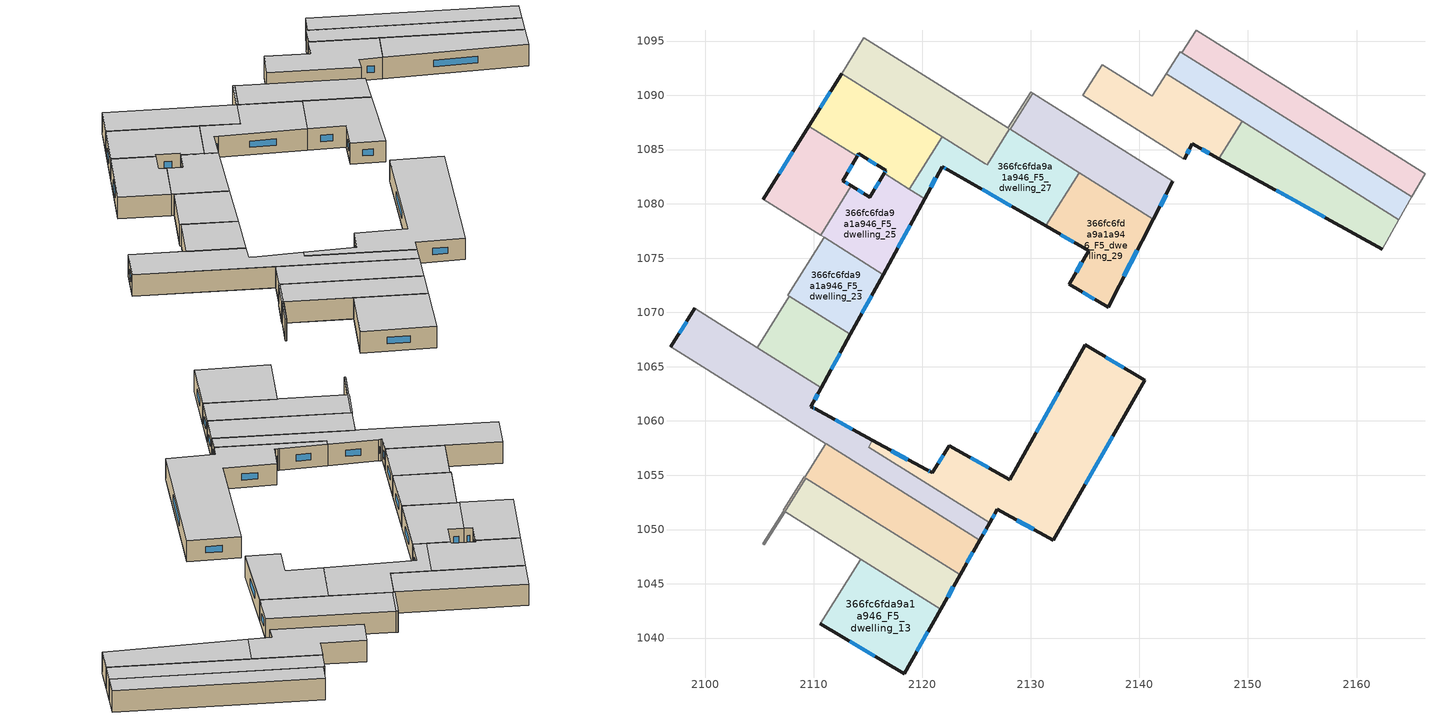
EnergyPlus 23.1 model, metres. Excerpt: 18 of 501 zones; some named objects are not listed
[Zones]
366fc6fda9a1a946_F5_dwelling_13
 floor to 366fc6fda9a1a946_F4_dwelling_13 (EU_floor_Construction): 2121.69,1042.66 2118.32,1036.71 2110.58,1041.32 2114.32,1047.28 z15
 wall outside (EU_wall_Construction): 2110.58,1041.32 2118.32,1036.71 2121.69,1042.66 z15:18
 wall to 366fc6fda9a1a946_F5_dwelling_11 (EU_wall_Construction): 2114.32,1047.28 2110.58,1041.32 z15:18
 wall to 366fc6fda9a1a946_F5_dwelling_15 (EU_wall_Construction): 2121.69,1042.66 2114.32,1047.28 z15:18
 window (EU_Window_Construction): 2113.29,1039.7 2115.61,1038.32 / 2119.5,1038.79 2120.51,1040.57 z16.05:16.95
 ceiling to 366fc6fda9a1a946_F6_dwelling_13 (EU_floor_Construction): 2118.32,1036.71 2121.69,1042.66 2114.32,1047.28 2110.58,1041.32 z18
366fc6fda9a1a946_F5_dwelling_15
 floor to 366fc6fda9a1a946_F4_dwelling_15 (EU_floor_Construction): 2123.48,1045.83 2121.69,1042.66 2107.38,1051.64 2105.45,1048.58 2105.42,1048.6 2109.27,1054.74 z15
 wall outside (EU_wall_Construction): 2121.69,1042.66 2123.48,1045.83 z15:18
 wall to 366fc6fda9a1a946_F5_dwelling_17 (EU_wall_Construction): 2123.48,1045.83 2109.27,1054.74 2105.42,1048.6 z15:18
 wall to 366fc6fda9a1a946_F5_dwelling_11 (EU_wall_Construction): 2105.42,1048.6 2105.45,1048.58 2107.38,1051.64 2114.32,1047.28 z15:18
 window (EU_Window_Construction): 2122.32,1043.77 2122.86,1044.72 z16.05:16.95
 ceiling to 366fc6fda9a1a946_F6_dwelling_15 (EU_floor_Construction): 2121.69,1042.66 2123.48,1045.83 2109.27,1054.74 2105.42,1048.6 2105.45,1048.58 2107.38,1051.64 z18
366fc6fda9a1a946_F5_dwelling_17
 floor to 366fc6fda9a1a946_F4_dwelling_17 (EU_floor_Construction): 2125.29,1049.01 2123.48,1045.83 2109.27,1054.74 2105.42,1048.6 2105.3,1048.67 2107.22,1051.74 2107.18,1051.76 2109.11,1054.84 2109.16,1054.81 2111.1,1057.9 2111.14,1057.88 z15
 wall outside (EU_wall_Construction): 2123.48,1045.83 2125.29,1049.01 z15:18
 wall to 366fc6fda9a1a946_F5_dwelling_14 (EU_wall_Construction): 2109.11,1054.84 2107.18,1051.76 z15:18
 wall to 366fc6fda9a1a946_F5_dwelling_16 (EU_wall_Construction): 2111.1,1057.9 2109.16,1054.81 2109.11,1054.84 z15:18
 wall to 366fc6fda9a1a946_F5_dwelling_12 (EU_wall_Construction): 2107.18,1051.76 2107.22,1051.74 2105.3,1048.67 z15:18
 wall to 366fc6fda9a1a946_F5_dwelling_11 (EU_wall_Construction): 2105.3,1048.67 2105.42,1048.6 z15:18
 wall to 366fc6fda9a1a946_F5_dwelling_18 (EU_wall_Construction): 2125.29,1049.01 2111.14,1057.88 2111.1,1057.9 z15:18
 window (EU_Window_Construction): 2124.12,1046.94 2124.65,1047.89 z16.05:16.95
 ceiling to 366fc6fda9a1a946_F6_dwelling_17 (EU_floor_Construction): 2123.48,1045.83 2125.29,1049.01 2111.14,1057.88 2111.1,1057.9 2109.16,1054.81 2109.11,1054.84 2107.18,1051.76 2107.22,1051.74 2105.3,1048.67 2105.42,1048.6 2109.27,1054.74 z18
366fc6fda9a1a946_F5_dwelling_18
 floor to 366fc6fda9a1a946_F4_dwelling_18 (EU_floor_Construction): 2115.39,1058.23 2115.04,1057.59 2126.19,1050.6 2125.29,1049.01 2096.85,1066.84 2099.05,1070.36 2110.69,1063.06 2109.74,1061.33 2109.87,1061.25 2109.93,1061.22 2110.13,1061.11 z15
 wall outside (EU_wall_Construction): 2099.05,1070.36 2096.85,1066.84 / 2115.39,1058.23 2110.13,1061.11 2109.93,1061.22 2109.87,1061.25 2109.74,1061.33 2110.69,1063.06 / 2125.29,1049.01 2126.19,1050.6 z15:18
 wall to 366fc6fda9a1a946_F5_dwelling_19 (EU_wall_Construction): 2126.19,1050.6 2115.04,1057.59 2115.39,1058.23 z15:18
 wall to 366fc6fda9a1a946_F5_dwelling_16 (EU_wall_Construction): 2096.85,1066.84 2111.1,1057.9 z15:18
 wall to 366fc6fda9a1a946_F5_dwelling_21 (EU_wall_Construction): 2110.69,1063.06 2104.8,1066.76 z15:18
 wall to 366fc6fda9a1a946_F5_dwelling_20 (EU_wall_Construction): 2104.79,1066.76 2099.05,1070.36 z15:18
 window (EU_Window_Construction): 2098.28,1069.13 2097.62,1068.08 / 2110.07,1061.94 2110.35,1062.45 / 2110.06,1061.15 2110,1061.18 / 2113.55,1059.24 2111.97,1060.1 / 2125.6,1049.57 2125.87,1050.04 z16.05:16.95
 ceiling to 366fc6fda9a1a946_F6_dwelling_18 (EU_floor_Construction): 2125.29,1049.01 2126.19,1050.6 2115.04,1057.59 2115.39,1058.23 2110.13,1061.11 2109.93,1061.22 2109.87,1061.25 2109.74,1061.33 2110.69,1063.06 2099.05,1070.36 2096.85,1066.84 z18
366fc6fda9a1a946_F5_dwelling_19
 floor to 366fc6fda9a1a946_F4_dwelling_19 (EU_floor_Construction): 2140.48,1063.76 2132.06,1049 2126.91,1051.87 2126.19,1050.6 2115.04,1057.59 2115.39,1058.23 2120.42,1055.49 2120.5,1055.44 2120.77,1055.3 2120.9,1055.23 2122.5,1057.72 2128.05,1054.58 2134.99,1067.01 z15
 wall outside (EU_wall_Construction): 2126.19,1050.6 2126.91,1051.87 2132.06,1049 2140.48,1063.76 2134.99,1067.01 2128.05,1054.58 2122.5,1057.72 2120.9,1055.23 2120.77,1055.3 2120.5,1055.44 2120.42,1055.49 2115.39,1058.23 z15:18
 window (EU_Window_Construction): 2120.67,1055.35 2120.59,1055.39 / 2121.94,1056.84 2121.46,1056.1 / 2126.1,1055.68 2124.44,1056.61 / 2132.55,1062.65 2130.48,1058.94 / 2138.55,1064.9 2136.91,1065.88 / 2135.01,1054.17 2137.52,1058.59 / 2128.71,1050.86 2130.25,1050 / 2126.44,1051.04 2126.65,1051.42 / 2118.66,1056.45 2117.15,1057.27 z16.05:16.95
 ceiling to 366fc6fda9a1a946_F6_dwelling_19 (EU_floor_Construction): 2132.06,1049 2140.48,1063.76 2134.99,1067.01 2128.05,1054.58 2122.5,1057.72 2120.9,1055.23 2120.77,1055.3 2120.5,1055.44 2120.42,1055.49 2115.39,1058.23 2115.04,1057.59 2126.19,1050.6 2126.91,1051.87 z18
366fc6fda9a1a946_F5_dwelling_21
 floor to 366fc6fda9a1a946_F4_dwelling_21 (EU_floor_Construction): 2113.37,1067.97 2110.69,1063.06 2104.8,1066.76 2107.76,1071.49 z15
 wall outside (EU_wall_Construction): 2110.69,1063.06 2113.37,1067.97 z15:18
 wall to 366fc6fda9a1a946_F5_dwelling_20 (EU_wall_Construction): 2107.76,1071.49 2104.8,1066.76 z15:18
 wall to 366fc6fda9a1a946_F5_dwelling_23 (EU_wall_Construction): 2113.37,1067.97 2107.76,1071.49 z15:18
 window (EU_Window_Construction): 2111.63,1064.78 2112.43,1066.25 z16.05:16.95
 ceiling to 366fc6fda9a1a946_F6_dwelling_21 (EU_floor_Construction): 2110.69,1063.06 2113.37,1067.97 2107.76,1071.49 2104.8,1066.76 z18
366fc6fda9a1a946_F5_dwelling_23
 floor to 366fc6fda9a1a946_F4_dwelling_23 (EU_floor_Construction): 2116.39,1073.49 2113.37,1067.97 2107.6,1071.58 2110.94,1076.91 z15
 wall outside (EU_wall_Construction): 2113.37,1067.97 2116.39,1073.49 z15:18
 wall to 366fc6fda9a1a946_F5_dwelling_22 (EU_wall_Construction): 2110.94,1076.91 2107.6,1071.58 z15:18
 wall to 366fc6fda9a1a946_F5_dwelling_25 (EU_wall_Construction): 2116.39,1073.49 2110.94,1076.91 z15:18
 wall to 366fc6fda9a1a946_F5_dwelling_20 (EU_wall_Construction): 2107.61,1071.58 2107.76,1071.49 z15:18
 window (EU_Window_Construction): 2114.43,1069.9 2115.33,1071.55 z16.05:16.95
 ceiling to 366fc6fda9a1a946_F6_dwelling_23 (EU_floor_Construction): 2113.37,1067.97 2116.39,1073.49 2110.94,1076.91 2107.6,1071.58 z18
366fc6fda9a1a946_F5_dwelling_24
 floor to 366fc6fda9a1a946_F4_dwelling_24 (EU_floor_Construction): 2114.01,1084.36 2112.66,1082.14 2113.47,1081.65 2110.63,1077.1 2105.33,1080.42 2109.55,1087.16 z15
 wall outside (EU_wall_Construction): 2113.47,1081.65 2112.66,1082.14 2114.01,1084.36 / 2109.55,1087.16 2105.33,1080.42 z15:18
 wall to 366fc6fda9a1a946_F5_dwelling_26 (EU_wall_Construction): 2114.01,1084.36 2109.55,1087.16 z15:18
 wall to 366fc6fda9a1a946_F5_dwelling_25 (EU_wall_Construction): 2110.63,1077.1 2113.47,1081.65 z15:18
 wall to 366fc6fda9a1a946_F5_dwelling_22 (EU_wall_Construction): 2105.33,1080.42 2110.63,1077.1 z15:18
 window (EU_Window_Construction): 2113.13,1082.92 2113.53,1083.59 / 2113.19,1081.82 2112.94,1081.97 / 2108.07,1084.8 2106.81,1082.79 z16.05:16.95
 ceiling to 366fc6fda9a1a946_F6_dwelling_24 (EU_floor_Construction): 2110.63,1077.1 2113.47,1081.65 2112.66,1082.14 2114.01,1084.36 2109.55,1087.16 2105.33,1080.42 z18
366fc6fda9a1a946_F5_dwelling_25
 floor to 366fc6fda9a1a946_F4_dwelling_25 (EU_floor_Construction): 2120.21,1080.47 2116.39,1073.49 2110.63,1077.1 2113.47,1081.65 2115.15,1080.62 2116.48,1082.81 z15
 wall outside (EU_wall_Construction): 2116.48,1082.81 2115.15,1080.62 2113.47,1081.65 / 2116.39,1073.49 2120.21,1080.47 z15:18
 wall to 366fc6fda9a1a946_F5_dwelling_26 (EU_wall_Construction): 2118.79,1081.36 2116.48,1082.81 z15:18
 wall to 366fc6fda9a1a946_F5_dwelling_27 (EU_wall_Construction): 2120.21,1080.47 2118.79,1081.36 z15:18
 wall to 366fc6fda9a1a946_F5_dwelling_22 (EU_wall_Construction): 2110.63,1077.1 2110.94,1076.91 z15:18
 window (EU_Window_Construction): 2114.56,1080.98 2114.06,1081.29 / 2116.01,1082.05 2115.61,1081.39 / 2117.73,1075.94 2118.87,1078.03 z16.05:16.95
 ceiling to 366fc6fda9a1a946_F6_dwelling_25 (EU_floor_Construction): 2116.39,1073.49 2120.21,1080.47 2116.48,1082.81 2115.15,1080.62 2113.47,1081.65 2110.63,1077.1 z18
366fc6fda9a1a946_F5_dwelling_26
 floor to 366fc6fda9a1a946_F4_dwelling_26 (EU_floor_Construction): 2121.82,1086.2 2118.79,1081.36 2116.48,1082.81 2116.65,1083.08 2114.16,1084.61 2114.01,1084.36 2109.55,1087.16 2112.57,1092 z15
 wall outside (EU_wall_Construction): 2114.01,1084.36 2114.16,1084.61 2116.65,1083.08 2116.48,1082.81 / 2112.57,1092 2109.55,1087.16 z15:18
 wall to 366fc6fda9a1a946_F5_dwelling_27 (EU_wall_Construction): 2118.79,1081.36 2121.82,1086.2 z15:18
 wall to 366fc6fda9a1a946_F5_dwelling_28 (EU_wall_Construction): 2121.82,1086.2 2112.57,1092 z15:18
 window (EU_Window_Construction): 2115.03,1084.07 2115.77,1083.62 / 2114.06,1084.45 2114.11,1084.52 / 2111.51,1090.3 2110.61,1088.86 / 2116.59,1082.99 2116.54,1082.91 z16.05:16.95
 ceiling to 366fc6fda9a1a946_F6_dwelling_26 (EU_floor_Construction): 2118.79,1081.36 2121.82,1086.2 2112.57,1092 2109.55,1087.16 2114.01,1084.36 2114.16,1084.61 2116.65,1083.08 2116.48,1082.81 z18
366fc6fda9a1a946_F5_dwelling_27
 floor to 366fc6fda9a1a946_F4_dwelling_27 (EU_floor_Construction): 2134.44,1082.87 2131.36,1077.96 2122.35,1083.13 2121.83,1083.43 2120.21,1080.47 2118.79,1081.36 2121.82,1086.2 2125.96,1083.6 2128.03,1086.89 z15
 wall outside (EU_wall_Construction): 2120.21,1080.47 2121.83,1083.43 2122.35,1083.13 2131.36,1077.96 z15:18
 wall to 366fc6fda9a1a946_F5_dwelling_28 (EU_wall_Construction): 2128.08,1086.86 2128.03,1086.89 2125.96,1083.6 2125.89,1083.64 2125.81,1083.7 2121.82,1086.2 z15:18
 wall to 366fc6fda9a1a946_F5_dwelling_29 (EU_wall_Construction): 2131.36,1077.96 2134.44,1082.87 z15:18
 wall to 366fc6fda9a1a946_F5_dwelling_31 (EU_wall_Construction): 2134.44,1082.87 2128.08,1086.86 z15:18
 window (EU_Window_Construction): 2125.51,1081.32 2128.2,1079.78 / 2122.01,1083.33 2122.16,1083.24 / 2120.78,1081.51 2121.26,1082.4 z16.05:16.95
 ceiling to 366fc6fda9a1a946_F6_dwelling_27 (EU_floor_Construction): 2131.36,1077.96 2134.44,1082.87 2128.03,1086.89 2125.96,1083.6 2121.82,1086.2 2118.79,1081.36 2120.21,1080.47 2121.83,1083.43 2122.35,1083.13 z18
366fc6fda9a1a946_F5_dwelling_28
 floor to 366fc6fda9a1a946_F4_dwelling_28 (EU_floor_Construction): 2129.97,1090.3 2130.04,1090.26 2130.17,1090.18 2128.08,1086.86 2128.03,1086.89 2125.96,1083.6 2125.89,1083.64 2125.81,1083.7 2112.57,1092 2114.63,1095.29 2127.87,1086.99 2127.88,1086.98 z15
 wall adiabatic (EU_wall_Construction): 2114.63,1095.29 2112.57,1092 z15:18
 wall to 366fc6fda9a1a946_F5_dwelling_30 (EU_wall_Construction): 2129.97,1090.3 2127.88,1086.98 2127.87,1086.99 2114.63,1095.29 z15:18
 wall to 366fc6fda9a1a946_F5_dwelling_31 (EU_wall_Construction): 2128.08,1086.86 2130.17,1090.18 z15:18
 wall to 366fc6fda9a1a946_F5_dwelling_32 (EU_wall_Construction): 2130.17,1090.18 2130.04,1090.26 2129.97,1090.3 z15:18
 ceiling to 366fc6fda9a1a946_F6_dwelling_28 (EU_floor_Construction): 2128.08,1086.86 2130.17,1090.18 2130.04,1090.26 2129.97,1090.3 2127.88,1086.98 2127.87,1086.99 2114.63,1095.29 2112.57,1092 2125.81,1083.7 2125.89,1083.64 2125.96,1083.6 2128.03,1086.89 z18
366fc6fda9a1a946_F5_dwelling_29
 floor to 366fc6fda9a1a946_F4_dwelling_29 (EU_floor_Construction): 2141.28,1078.57 2137.11,1070.46 2133.54,1072.61 2135.34,1075.68 2131.36,1077.96 2134.44,1082.87 z15
 wall outside (EU_wall_Construction): 2131.36,1077.96 2135.34,1075.68 2133.54,1072.61 2137.11,1070.46 2141.28,1078.57 z15:18
 wall to 366fc6fda9a1a946_F5_dwelling_31 (EU_wall_Construction): 2141.28,1078.57 2134.44,1082.87 z15:18
 window (EU_Window_Construction): 2134.79,1071.85 2135.85,1071.22 / 2134.71,1074.61 2134.17,1073.68 / 2132.76,1077.17 2133.94,1076.48 / 2138.57,1073.31 2139.82,1075.73 z16.05:16.95
 ceiling to 366fc6fda9a1a946_F6_dwelling_29 (EU_floor_Construction): 2137.11,1070.46 2141.28,1078.57 2134.44,1082.87 2131.36,1077.96 2135.34,1075.68 2133.54,1072.61 z18
366fc6fda9a1a946_F5_dwelling_31
 floor to 366fc6fda9a1a946_F4_dwelling_31 (EU_floor_Construction): 2143.09,1082.07 2141.28,1078.57 2128.08,1086.86 2130.17,1090.18 z15
 wall outside (EU_wall_Construction): 2141.28,1078.57 2143.09,1082.07 z15:18
 wall to 366fc6fda9a1a946_F5_dwelling_32 (EU_wall_Construction): 2143.09,1082.07 2130.17,1090.18 z15:18
 window (EU_Window_Construction): 2141.92,1079.8 2142.46,1080.85 z16.05:16.95
 ceiling to 366fc6fda9a1a946_F6_dwelling_31 (EU_floor_Construction): 2141.28,1078.57 2143.09,1082.07 2130.17,1090.18 2128.08,1086.86 z18
366fc6fda9a1a946_F5_dwelling_34
 floor to 366fc6fda9a1a946_F4_dwelling_34 (EU_floor_Construction): 2149.46,1087.6 2147.31,1084.17 2144.87,1085.52 2144.14,1084.12 2134.79,1089.98 2136.57,1092.83 2141.18,1089.93 2142.47,1091.99 z15
 wall outside (EU_wall_Construction): 2144.14,1084.12 2144.87,1085.52 2147.31,1084.17 z15:18
 wall to 366fc6fda9a1a946_F5_dwelling_33 (EU_wall_Construction): 2136.57,1092.83 2134.79,1089.98 z15:18
 wall to 366fc6fda9a1a946_F5_dwelling_35 (EU_wall_Construction): 2142.48,1091.98 2142.47,1091.99 2141.18,1089.93 2141.16,1089.95 2136.57,1092.82 z15:18
 wall to 366fc6fda9a1a946_F5_dwelling_36 (EU_wall_Construction): 2147.31,1084.17 2149.46,1087.6 z15:18
 wall to 366fc6fda9a1a946_F5_dwelling_32 (EU_wall_Construction): 2134.79,1089.98 2144.14,1084.12 z15:18
 wall to 366fc6fda9a1a946_F5_dwelling_38 (EU_wall_Construction): 2149.46,1087.6 2142.48,1091.98 z15:18
 window (EU_Window_Construction): 2145.72,1085.05 2146.45,1084.65 / 2144.4,1084.61 2144.61,1085.03 z16.05:16.95
 ceiling to 366fc6fda9a1a946_F6_dwelling_34 (EU_floor_Construction): 2147.31,1084.17 2149.46,1087.6 2142.47,1091.99 2141.18,1089.93 2136.57,1092.83 2134.79,1089.98 2144.14,1084.12 2144.87,1085.52 z18
366fc6fda9a1a946_F5_dwelling_36
 floor to 366fc6fda9a1a946_F4_dwelling_36 (EU_floor_Construction): 2163.91,1078.54 2162.37,1075.82 2147.31,1084.17 2149.46,1087.6 z15
 wall outside (EU_wall_Construction): 2147.31,1084.17 2162.37,1075.82 z15:18
 wall adiabatic (EU_wall_Construction): 2162.37,1075.82 2163.91,1078.54 z15:18
 wall to 366fc6fda9a1a946_F5_dwelling_38 (EU_wall_Construction): 2163.91,1078.54 2149.46,1087.6 z15:18
 window (EU_Window_Construction): 2152.59,1081.24 2157.09,1078.75 z16.05:16.95
 ceiling to 366fc6fda9a1a946_F6_dwelling_36 (EU_floor_Construction): 2162.37,1075.82 2163.91,1078.54 2149.46,1087.6 2147.31,1084.17 z18
366fc6fda9a1a946_F5_dwelling_38
 floor to 366fc6fda9a1a946_F4_dwelling_38 (EU_floor_Construction): 2165.1,1080.65 2163.91,1078.54 2142.48,1091.98 2143.77,1094.03 z15
 wall adiabatic (EU_wall_Construction): 2163.91,1078.54 2165.1,1080.65 z15:18
 wall to 366fc6fda9a1a946_F5_dwelling_35 (EU_wall_Construction): 2143.92,1093.94 2143.77,1094.03 2142.48,1091.98 z15:18
 wall to 366fc6fda9a1a946_F5_dwelling_40 (EU_wall_Construction): 2165.1,1080.65 2143.92,1093.94 z15:18
 ceiling to 366fc6fda9a1a946_F6_dwelling_38 (EU_floor_Construction): 2163.91,1078.54 2165.1,1080.65 2143.77,1094.03 2142.48,1091.98 z18
366fc6fda9a1a946_F5_dwelling_40
 floor to 366fc6fda9a1a946_F4_dwelling_40 (EU_floor_Construction): 2166.31,1082.77 2165.1,1080.65 2143.92,1093.94 2145.21,1096 z15
 wall adiabatic (EU_wall_Construction): 2165.1,1080.65 2166.31,1082.77 z15:18
 wall to 366fc6fda9a1a946_F5_dwelling_35 (EU_wall_Construction): 2145.21,1096 2143.92,1093.94 z15:18
 wall to 366fc6fda9a1a946_F5_dwelling_42 (EU_wall_Construction): 2166.31,1082.77 2145.21,1096 z15:18
 ceiling to 366fc6fda9a1a946_F6_dwelling_40 (EU_floor_Construction): 2165.1,1080.65 2166.31,1082.77 2145.21,1096 2143.92,1093.94 z18
[Building]
EU S2 Campaign: North Axis=0; Terrain=City; Solar Distribution=FullExterior
[Site:Location]
Bologna: Latitude=44.5; Longitude=11.25; Time Zone=1; Elevation=37
[SizingPeriod:WeatherFileDays]
AnnualSizingPeriod: Begin Month=1; Begin Day of Month=1; End Month=12; End Day of Month=31; Day of Week for Start Day=Monday; Use Weather File Daylight Saving Period=No; Use Weather File Rain and Snow Indicators=No
[MATERIAL]
EU_InternalMass_Material: Roughness=MediumRough; Thickness=0.1; Conductivity=1; Density=1800; Specific Heat=900; Thermal Absorptance=0.9; Solar Absorptance=0.7; Visible Absorptance=0.7
[MATERIAL:NOMASS] Roughness=MediumRough; Thermal Absorptance=0.9; Solar Absorptance=0.7; Visible Absorptance=0.7
Name | Thermal Resistance
EU_wall_NoMass | 0.890213
EU_floor_NoMass | 0.79516
[WINDOWMATERIAL:SIMPLEGLAZINGSYSTEM]
EU_Window_SimpleGlazing: UFactor=4.49146; Solar Heat Gain Coefficient=0.85; Visible Transmittance=0.85
[CONSTRUCTION]
EU_wall_Construction: EU_wall_NoMass
EU_floor_Construction: EU_floor_NoMass
EU_Window_Construction: EU_Window_SimpleGlazing
EU_InternalMass_Construction: EU_InternalMass_Material
[ZONE] Type=1; Multiplier=1; Ceiling Height=autocalculate; Floor Area=autocalculate; Part of Total Floor Area=Yes
Name | Volume
366fc6fda9a1a946_F5_dwelling_13 | 184.242
366fc6fda9a1a946_F5_dwelling_15 | 184.247
366fc6fda9a1a946_F5_dwelling_17 | 187.805
366fc6fda9a1a946_F5_dwelling_18 | 290.656
366fc6fda9a1a946_F5_dwelling_19 | 423.508
366fc6fda9a1a946_F5_dwelling_21 | 113.611
366fc6fda9a1a946_F5_dwelling_23 | 124.704
366fc6fda9a1a946_F5_dwelling_24 | 141.48
366fc6fda9a1a946_F5_dwelling_25 | 141.497
366fc6fda9a1a946_F5_dwelling_26 | 184.231
366fc6fda9a1a946_F5_dwelling_27 | 184.235
366fc6fda9a1a946_F5_dwelling_28 | 186.929
366fc6fda9a1a946_F5_dwelling_29 | 184.22
366fc6fda9a1a946_F5_dwelling_31 | 181.507
366fc6fda9a1a946_F5_dwelling_34 | 184.249
366fc6fda9a1a946_F5_dwelling_36 | 184.263
366fc6fda9a1a946_F5_dwelling_38 | 183.6
366fc6fda9a1a946_F5_dwelling_40 | 181.989
[INTERNALMASS] Construction=EU_InternalMass_Construction
Name | Zone or ZoneList | Surface Area
366fc6fda9a1a946_F5_dwelling_13_EU_InternalMass | 366fc6fda9a1a946_F5_dwelling_13 | 61.414
366fc6fda9a1a946_F5_dwelling_15_EU_InternalMass | 366fc6fda9a1a946_F5_dwelling_15 | 61.4153
366fc6fda9a1a946_F5_dwelling_17_EU_InternalMass | 366fc6fda9a1a946_F5_dwelling_17 | 62.5962
366fc6fda9a1a946_F5_dwelling_18_EU_InternalMass | 366fc6fda9a1a946_F5_dwelling_18 | 96.8862
366fc6fda9a1a946_F5_dwelling_19_EU_InternalMass | 366fc6fda9a1a946_F5_dwelling_19 | 141.171
366fc6fda9a1a946_F5_dwelling_21_EU_InternalMass | 366fc6fda9a1a946_F5_dwelling_21 | 37.8715
366fc6fda9a1a946_F5_dwelling_23_EU_InternalMass | 366fc6fda9a1a946_F5_dwelling_23 | 41.5689
366fc6fda9a1a946_F5_dwelling_24_EU_InternalMass | 366fc6fda9a1a946_F5_dwelling_24 | 47.1605
366fc6fda9a1a946_F5_dwelling_25_EU_InternalMass | 366fc6fda9a1a946_F5_dwelling_25 | 47.165
366fc6fda9a1a946_F5_dwelling_26_EU_InternalMass | 366fc6fda9a1a946_F5_dwelling_26 | 61.4119
366fc6fda9a1a946_F5_dwelling_27_EU_InternalMass | 366fc6fda9a1a946_F5_dwelling_27 | 61.4112
366fc6fda9a1a946_F5_dwelling_28_EU_InternalMass | 366fc6fda9a1a946_F5_dwelling_28 | 62.3118
366fc6fda9a1a946_F5_dwelling_29_EU_InternalMass | 366fc6fda9a1a946_F5_dwelling_29 | 61.4064
366fc6fda9a1a946_F5_dwelling_31_EU_InternalMass | 366fc6fda9a1a946_F5_dwelling_31 | 60.4957
366fc6fda9a1a946_F5_dwelling_34_EU_InternalMass | 366fc6fda9a1a946_F5_dwelling_34 | 61.4161
366fc6fda9a1a946_F5_dwelling_36_EU_InternalMass | 366fc6fda9a1a946_F5_dwelling_36 | 61.4154
366fc6fda9a1a946_F5_dwelling_38_EU_InternalMass | 366fc6fda9a1a946_F5_dwelling_38 | 61.2139
366fc6fda9a1a946_F5_dwelling_40_EU_InternalMass | 366fc6fda9a1a946_F5_dwelling_40 | 60.667
[OTHEREQUIPMENT] Fuel Type=Electricity; Design Level Calculation Method=Watts/Area; Power per Zone Floor Area=1; Fraction Latent=0; Fraction Radiant=0; Fraction Lost=0; Carbon Dioxide Generation Rate=0; EndUse Subcategory=EU_Step8_InternalGains
Name | Zone or ZoneList or Space or SpaceList | Schedule
EU_Step8_InternalGain_366fc6fda9a1a946_F5_dwelling_13_f000 | 366fc6fda9a1a946_F5_dwelling_13 | EU_Step8_GainSchedule_366fc6fda9a1a946_F5_dwelling_13_f000
EU_Step8_InternalGain_366fc6fda9a1a946_F5_dwelling_15_f000 | 366fc6fda9a1a946_F5_dwelling_15 | EU_Step8_GainSchedule_366fc6fda9a1a946_F5_dwelling_15_f000
EU_Step8_InternalGain_366fc6fda9a1a946_F5_dwelling_17_f000 | 366fc6fda9a1a946_F5_dwelling_17 | EU_Step8_GainSchedule_366fc6fda9a1a946_F5_dwelling_17_f000
EU_Step8_InternalGain_366fc6fda9a1a946_F5_dwelling_18_f000 | 366fc6fda9a1a946_F5_dwelling_18 | EU_Step8_GainSchedule_366fc6fda9a1a946_F5_dwelling_18_f000
EU_Step8_InternalGain_366fc6fda9a1a946_F5_dwelling_19_f000 | 366fc6fda9a1a946_F5_dwelling_19 | EU_Step8_GainSchedule_366fc6fda9a1a946_F5_dwelling_19_f000
EU_Step8_InternalGain_366fc6fda9a1a946_F5_dwelling_21_f000 | 366fc6fda9a1a946_F5_dwelling_21 | EU_Step8_GainSchedule_366fc6fda9a1a946_F5_dwelling_21_f000
EU_Step8_InternalGain_366fc6fda9a1a946_F5_dwelling_23_f000 | 366fc6fda9a1a946_F5_dwelling_23 | EU_Step8_GainSchedule_366fc6fda9a1a946_F5_dwelling_23_f000
EU_Step8_InternalGain_366fc6fda9a1a946_F5_dwelling_24_f000 | 366fc6fda9a1a946_F5_dwelling_24 | EU_Step8_GainSchedule_366fc6fda9a1a946_F5_dwelling_24_f000
EU_Step8_InternalGain_366fc6fda9a1a946_F5_dwelling_25_f000 | 366fc6fda9a1a946_F5_dwelling_25 | EU_Step8_GainSchedule_366fc6fda9a1a946_F5_dwelling_25_f000
EU_Step8_InternalGain_366fc6fda9a1a946_F5_dwelling_26_f000 | 366fc6fda9a1a946_F5_dwelling_26 | EU_Step8_GainSchedule_366fc6fda9a1a946_F5_dwelling_26_f000
EU_Step8_InternalGain_366fc6fda9a1a946_F5_dwelling_27_f000 | 366fc6fda9a1a946_F5_dwelling_27 | EU_Step8_GainSchedule_366fc6fda9a1a946_F5_dwelling_27_f000
EU_Step8_InternalGain_366fc6fda9a1a946_F5_dwelling_28_f000 | 366fc6fda9a1a946_F5_dwelling_28 | EU_Step8_GainSchedule_366fc6fda9a1a946_F5_dwelling_28_f000
EU_Step8_InternalGain_366fc6fda9a1a946_F5_dwelling_29_f000 | 366fc6fda9a1a946_F5_dwelling_29 | EU_Step8_GainSchedule_366fc6fda9a1a946_F5_dwelling_29_f000
EU_Step8_InternalGain_366fc6fda9a1a946_F5_dwelling_31_f000 | 366fc6fda9a1a946_F5_dwelling_31 | EU_Step8_GainSchedule_366fc6fda9a1a946_F5_dwelling_31_f000
EU_Step8_InternalGain_366fc6fda9a1a946_F5_dwelling_34_f000 | 366fc6fda9a1a946_F5_dwelling_34 | EU_Step8_GainSchedule_366fc6fda9a1a946_F5_dwelling_34_f000
EU_Step8_InternalGain_366fc6fda9a1a946_F5_dwelling_36_f000 | 366fc6fda9a1a946_F5_dwelling_36 | EU_Step8_GainSchedule_366fc6fda9a1a946_F5_dwelling_36_f000
EU_Step8_InternalGain_366fc6fda9a1a946_F5_dwelling_38_f000 | 366fc6fda9a1a946_F5_dwelling_38 | EU_Step8_GainSchedule_366fc6fda9a1a946_F5_dwelling_38_f000
EU_Step8_InternalGain_366fc6fda9a1a946_F5_dwelling_40_f000 | 366fc6fda9a1a946_F5_dwelling_40 | EU_Step8_GainSchedule_366fc6fda9a1a946_F5_dwelling_40_f000
[ZONEVENTILATION:DESIGNFLOWRATE] Schedule=EU_AlwaysOn; Design Flow Rate Calculation Method=AirChanges/Hour; Air Changes per Hour=0.718634; Ventilation Type=Natural; Fan Pressure Rise=0; Fan Total Efficiency=1; Constant Term Coefficient=1; Temperature Term Coefficient=0; Velocity Term Coefficient=0; Velocity Squared Term Coefficient=0; Minimum Indoor Temperature=-100; Maximum Indoor Temperature=100; Delta Temperature=-100; Minimum Outdoor Temperature=-100; Maximum Outdoor Temperature=100; Maximum Wind Speed=40
Name | Zone or ZoneList or Space or SpaceList
EU_ConstantAir_366fc6fda9a1a946_F5_dwelling_13 | 366fc6fda9a1a946_F5_dwelling_13
EU_ConstantAir_366fc6fda9a1a946_F5_dwelling_15 | 366fc6fda9a1a946_F5_dwelling_15
EU_ConstantAir_366fc6fda9a1a946_F5_dwelling_17 | 366fc6fda9a1a946_F5_dwelling_17
EU_ConstantAir_366fc6fda9a1a946_F5_dwelling_18 | 366fc6fda9a1a946_F5_dwelling_18
EU_ConstantAir_366fc6fda9a1a946_F5_dwelling_19 | 366fc6fda9a1a946_F5_dwelling_19
EU_ConstantAir_366fc6fda9a1a946_F5_dwelling_21 | 366fc6fda9a1a946_F5_dwelling_21
EU_ConstantAir_366fc6fda9a1a946_F5_dwelling_23 | 366fc6fda9a1a946_F5_dwelling_23
EU_ConstantAir_366fc6fda9a1a946_F5_dwelling_24 | 366fc6fda9a1a946_F5_dwelling_24
EU_ConstantAir_366fc6fda9a1a946_F5_dwelling_25 | 366fc6fda9a1a946_F5_dwelling_25
EU_ConstantAir_366fc6fda9a1a946_F5_dwelling_26 | 366fc6fda9a1a946_F5_dwelling_26
EU_ConstantAir_366fc6fda9a1a946_F5_dwelling_27 | 366fc6fda9a1a946_F5_dwelling_27
EU_ConstantAir_366fc6fda9a1a946_F5_dwelling_28 | 366fc6fda9a1a946_F5_dwelling_28
EU_ConstantAir_366fc6fda9a1a946_F5_dwelling_29 | 366fc6fda9a1a946_F5_dwelling_29
EU_ConstantAir_366fc6fda9a1a946_F5_dwelling_31 | 366fc6fda9a1a946_F5_dwelling_31
EU_ConstantAir_366fc6fda9a1a946_F5_dwelling_34 | 366fc6fda9a1a946_F5_dwelling_34
EU_ConstantAir_366fc6fda9a1a946_F5_dwelling_36 | 366fc6fda9a1a946_F5_dwelling_36
EU_ConstantAir_366fc6fda9a1a946_F5_dwelling_38 | 366fc6fda9a1a946_F5_dwelling_38
EU_ConstantAir_366fc6fda9a1a946_F5_dwelling_40 | 366fc6fda9a1a946_F5_dwelling_40
[HVACTEMPLATE:ZONE:IDEALLOADSAIRSYSTEM] System Availability Schedule=EU_AlwaysOn; Maximum Heating Supply Air Temperature=50; Minimum Cooling Supply Air Temperature=13; Maximum Heating Supply Air Humidity Ratio=0.0156; Minimum Cooling Supply Air Humidity Ratio=0.0077; Heating Limit=NoLimit; Cooling Limit=NoLimit; Heating Availability Schedule=EU_AlwaysOn; Cooling Availability Schedule=EU_CoolingOff; Dehumidification Control Type=ConstantSensibleHeatRatio; Cooling Sensible Heat Ratio=0.7; Dehumidification Setpoint=60; Humidification Control Type=None; Humidification Setpoint=30; Outdoor Air Method=None; Outdoor Air Flow Rate per Person=0.00944; Outdoor Air Flow Rate per Zone Floor Area=0; Outdoor Air Flow Rate per Zone=0; Demand Controlled Ventilation Type=None; Outdoor Air Economizer Type=NoEconomizer; Heat Recovery Type=None; Sensible Heat Recovery Effectiveness=0.7; Latent Heat Recovery Effectiveness=0.65
Name | Template Thermostat
366fc6fda9a1a946_F5_dwelling_13 | EU_HeatOnly_366fc6fda9a1a946_F5_dwelling_13
366fc6fda9a1a946_F5_dwelling_15 | EU_HeatOnly_366fc6fda9a1a946_F5_dwelling_15
366fc6fda9a1a946_F5_dwelling_17 | EU_HeatOnly_366fc6fda9a1a946_F5_dwelling_17
366fc6fda9a1a946_F5_dwelling_18 | EU_HeatOnly_366fc6fda9a1a946_F5_dwelling_18
366fc6fda9a1a946_F5_dwelling_19 | EU_HeatOnly_366fc6fda9a1a946_F5_dwelling_19
366fc6fda9a1a946_F5_dwelling_21 | EU_HeatOnly_366fc6fda9a1a946_F5_dwelling_21
366fc6fda9a1a946_F5_dwelling_23 | EU_HeatOnly_366fc6fda9a1a946_F5_dwelling_23
366fc6fda9a1a946_F5_dwelling_24 | EU_HeatOnly_366fc6fda9a1a946_F5_dwelling_24
366fc6fda9a1a946_F5_dwelling_25 | EU_HeatOnly_366fc6fda9a1a946_F5_dwelling_25
366fc6fda9a1a946_F5_dwelling_26 | EU_HeatOnly_366fc6fda9a1a946_F5_dwelling_26
366fc6fda9a1a946_F5_dwelling_27 | EU_HeatOnly_366fc6fda9a1a946_F5_dwelling_27
366fc6fda9a1a946_F5_dwelling_28 | EU_HeatOnly_366fc6fda9a1a946_F5_dwelling_28
366fc6fda9a1a946_F5_dwelling_29 | EU_HeatOnly_366fc6fda9a1a946_F5_dwelling_29
366fc6fda9a1a946_F5_dwelling_31 | EU_HeatOnly_366fc6fda9a1a946_F5_dwelling_31
366fc6fda9a1a946_F5_dwelling_34 | EU_HeatOnly_366fc6fda9a1a946_F5_dwelling_34
366fc6fda9a1a946_F5_dwelling_36 | EU_HeatOnly_366fc6fda9a1a946_F5_dwelling_36
366fc6fda9a1a946_F5_dwelling_38 | EU_HeatOnly_366fc6fda9a1a946_F5_dwelling_38
366fc6fda9a1a946_F5_dwelling_40 | EU_HeatOnly_366fc6fda9a1a946_F5_dwelling_40
[SIZING:ZONE] Zone Cooling Design Supply Air Temperature Input Method=SupplyAirTemperature; Zone Cooling Design Supply Air Temperature=13; Zone Heating Design Supply Air Temperature Input Method=SupplyAirTemperature; Zone Heating Design Supply Air Temperature=50; Zone Cooling Design Supply Air Humidity Ratio=0.008; Zone Heating Design Supply Air Humidity Ratio=0.008; Cooling Design Air Flow Method=DesignDay; Cooling Design Air Flow Rate=0; Cooling Minimum Air Flow per Zone Floor Area=0.000762; Cooling Minimum Air Flow=0; Cooling Minimum Air Flow Fraction=0.2; Heating Design Air Flow Method=DesignDay; Heating Design Air Flow Rate=0; Heating Maximum Air Flow per Zone Floor Area=0.002032; Heating Maximum Air Flow=0.141576; Heating Maximum Air Flow Fraction=0.3; Account for Dedicated Outdoor Air System=No; Dedicated Outdoor Air System Control Strategy=NeutralSupplyAir; Dedicated Outdoor Air Low Setpoint Temperature for Design=autosize; Dedicated Outdoor Air High Setpoint Temperature for Design=autosize; Zone Load Sizing Method=Sensible Load Only No Latent Load; Zone Latent Cooling Design Supply Air Humidity Ratio Input Method=HumidityRatioDifference; Zone Cooling Design Supply Air Humidity Ratio Difference=0.005; Zone Latent Heating Design Supply Air Humidity Ratio Input Method=HumidityRatioDifference; Zone Humidification Design Supply Air Humidity Ratio Difference=0.005
366fc6fda9a1a946_F5_dwelling_13; 366fc6fda9a1a946_F5_dwelling_15; 366fc6fda9a1a946_F5_dwelling_17; 366fc6fda9a1a946_F5_dwelling_18; 366fc6fda9a1a946_F5_dwelling_19; 366fc6fda9a1a946_F5_dwelling_21; 366fc6fda9a1a946_F5_dwelling_23; 366fc6fda9a1a946_F5_dwelling_24; 366fc6fda9a1a946_F5_dwelling_25; 366fc6fda9a1a946_F5_dwelling_26; 366fc6fda9a1a946_F5_dwelling_27; 366fc6fda9a1a946_F5_dwelling_28; 366fc6fda9a1a946_F5_dwelling_29; 366fc6fda9a1a946_F5_dwelling_31; 366fc6fda9a1a946_F5_dwelling_34; 366fc6fda9a1a946_F5_dwelling_36; 366fc6fda9a1a946_F5_dwelling_38; 366fc6fda9a1a946_F5_dwelling_40
[SCHEDULE:CONSTANT]
Name | Hourly Value
EU_AlwaysOn | 1
EU_CoolingOff | 0
[SCHEDULE:FILE] Column Number=1; Rows to Skip at Top=0; Number of Hours of Data=8760; Column Separator=Comma; Interpolate to Timestep=No; Minutes per Item=60; Adjust Schedule for Daylight Savings=Yes
Name | File
EU_Step8_GainSchedule_366fc6fda9a1a946_F5_dwelling_13_f000 | ../../schedules/366fc6fda9a1a946/366fc6fda9a1a946_F5_dwelling_13_f000_gain.csv
EU_Step8_GainSchedule_366fc6fda9a1a946_F5_dwelling_15_f000 | ../../schedules/366fc6fda9a1a946/366fc6fda9a1a946_F5_dwelling_15_f000_gain.csv
EU_Step8_GainSchedule_366fc6fda9a1a946_F5_dwelling_17_f000 | ../../schedules/366fc6fda9a1a946/366fc6fda9a1a946_F5_dwelling_17_f000_gain.csv
EU_Step8_GainSchedule_366fc6fda9a1a946_F5_dwelling_18_f000 | ../../schedules/366fc6fda9a1a946/366fc6fda9a1a946_F5_dwelling_18_f000_gain.csv
EU_Step8_GainSchedule_366fc6fda9a1a946_F5_dwelling_19_f000 | ../../schedules/366fc6fda9a1a946/366fc6fda9a1a946_F5_dwelling_19_f000_gain.csv
EU_Step8_GainSchedule_366fc6fda9a1a946_F5_dwelling_21_f000 | ../../schedules/366fc6fda9a1a946/366fc6fda9a1a946_F5_dwelling_21_f000_gain.csv
EU_Step8_GainSchedule_366fc6fda9a1a946_F5_dwelling_23_f000 | ../../schedules/366fc6fda9a1a946/366fc6fda9a1a946_F5_dwelling_23_f000_gain.csv
EU_Step8_GainSchedule_366fc6fda9a1a946_F5_dwelling_24_f000 | ../../schedules/366fc6fda9a1a946/366fc6fda9a1a946_F5_dwelling_24_f000_gain.csv
EU_Step8_GainSchedule_366fc6fda9a1a946_F5_dwelling_25_f000 | ../../schedules/366fc6fda9a1a946/366fc6fda9a1a946_F5_dwelling_25_f000_gain.csv
EU_Step8_GainSchedule_366fc6fda9a1a946_F5_dwelling_26_f000 | ../../schedules/366fc6fda9a1a946/366fc6fda9a1a946_F5_dwelling_26_f000_gain.csv
EU_Step8_GainSchedule_366fc6fda9a1a946_F5_dwelling_27_f000 | ../../schedules/366fc6fda9a1a946/366fc6fda9a1a946_F5_dwelling_27_f000_gain.csv
EU_Step8_GainSchedule_366fc6fda9a1a946_F5_dwelling_28_f000 | ../../schedules/366fc6fda9a1a946/366fc6fda9a1a946_F5_dwelling_28_f000_gain.csv
EU_Step8_GainSchedule_366fc6fda9a1a946_F5_dwelling_29_f000 | ../../schedules/366fc6fda9a1a946/366fc6fda9a1a946_F5_dwelling_29_f000_gain.csv
EU_Step8_GainSchedule_366fc6fda9a1a946_F5_dwelling_31_f000 | ../../schedules/366fc6fda9a1a946/366fc6fda9a1a946_F5_dwelling_31_f000_gain.csv
EU_Step8_GainSchedule_366fc6fda9a1a946_F5_dwelling_34_f000 | ../../schedules/366fc6fda9a1a946/366fc6fda9a1a946_F5_dwelling_34_f000_gain.csv
EU_Step8_GainSchedule_366fc6fda9a1a946_F5_dwelling_36_f000 | ../../schedules/366fc6fda9a1a946/366fc6fda9a1a946_F5_dwelling_36_f000_gain.csv
EU_Step8_GainSchedule_366fc6fda9a1a946_F5_dwelling_38_f000 | ../../schedules/366fc6fda9a1a946/366fc6fda9a1a946_F5_dwelling_38_f000_gain.csv
EU_Step8_GainSchedule_366fc6fda9a1a946_F5_dwelling_40_f000 | ../../schedules/366fc6fda9a1a946/366fc6fda9a1a946_F5_dwelling_40_f000_gain.csv
